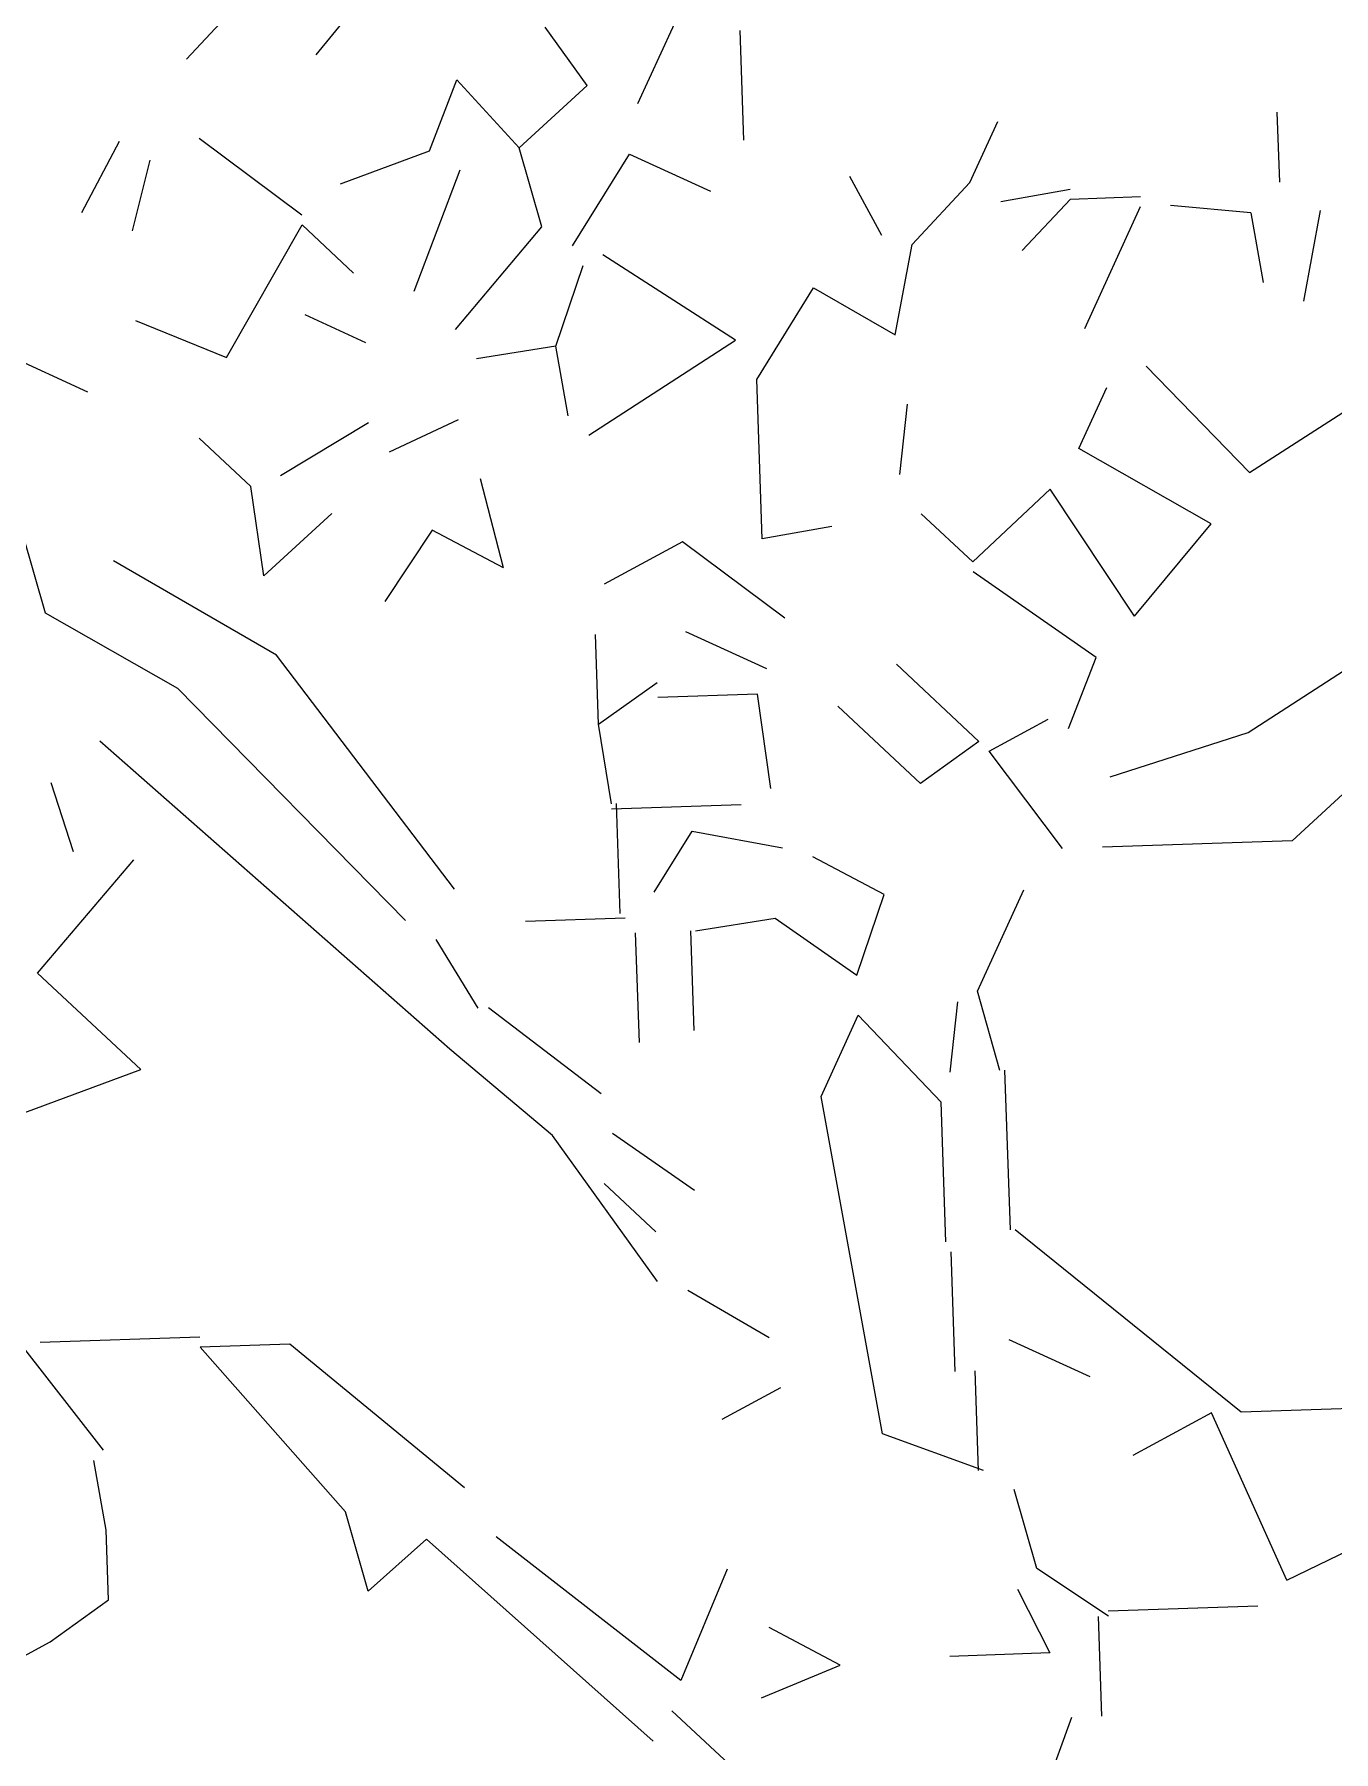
# Model space of a CAD drawing. Header units: inches. Extents: x -241 to -33, y 8 to 217.
# Drawn here: x -149.84 to -123.82, y 59.86 to 94.27 of the extents above; entities that cross this region are included whole.
import ezdxf

# ---------------------------------------------------------------- set-up
doc = ezdxf.new("R2010")
doc.units = ezdxf.units.IN
doc.header["$MEASUREMENT"] = 0
doc.layers.add('cben.net', color=7, linetype='Continuous')

# ---------------------------------------------------------------- blocks, each defined once
blk = doc.blocks.new('A$C18E60CC8')
at = {"layer": 'cben.net', "color": 3, "linetype": 'Continuous'}
for p, q in [((93.726, 85.646), (95.852, 87.918)), ((96.324, 85.734), (97.67, 87.382)), ((103.694, 86.783), (102.762, 84.752)), ((101.75, 85.117), (100.909, 86.288)), ((104.888, 84.023), (104.815, 86.221)), ((98.591, 83.809), (99.144, 85.228)), ((98.591, 83.809), (99.144, 85.228)), ((98.591, 83.809), (99.144, 85.228)), ((98.591, 83.809), (99.144, 85.228)), ((100.391, 83.871), (99.144, 85.228)), ((100.391, 83.871), (101.75, 85.117)), ((100.391, 83.871), (101.75, 85.117)), ((100.391, 83.871), (101.75, 85.117)), ((100.391, 83.871), (101.75, 85.117)), ((109.418, 83.176), (109.979, 84.393)), ((109.418, 83.176), (109.979, 84.393)), ((109.418, 83.176), (109.979, 84.393)), ((115.622, 83.183), (115.574, 84.584)), ((115.622, 83.183), (115.574, 84.584)), ((115.622, 83.183), (115.574, 84.584)), ((115.622, 83.183), (115.574, 84.584)), ((115.622, 83.183), (115.574, 84.584)), ((115.622, 83.183), (115.574, 84.584)), ((91.63, 82.575), (92.382, 84)), ((91.63, 82.575), (92.382, 84)), ((91.63, 82.575), (92.382, 84)), ((91.63, 82.575), (92.382, 84)), ((91.63, 82.575), (92.382, 84)), ((91.63, 82.575), (92.382, 84)), ((91.63, 82.575), (92.382, 84)), ((91.63, 82.575), (92.382, 84)), ((96.033, 82.522), (93.981, 84.053)), ((96.033, 82.522), (93.981, 84.053)), ((96.033, 82.522), (93.981, 84.053)), ((96.033, 82.522), (93.981, 84.053)), ((92.642, 82.207), (92.996, 83.621)), ((92.642, 82.207), (92.996, 83.621)), ((92.642, 82.207), (92.996, 83.621)), ((92.642, 82.207), (92.996, 83.621)), ((96.813, 83.148), (98.591, 83.809)), ((96.813, 83.148), (98.591, 83.809)), ((100.844, 82.284), (100.391, 83.871)), ((100.844, 82.284), (100.391, 83.871)), ((100.844, 82.284), (100.391, 83.871)), ((101.457, 81.905), (102.596, 83.743)), ((101.457, 81.905), (102.596, 83.743)), ((101.457, 81.905), (102.596, 83.743)), ((101.457, 81.905), (102.596, 83.743)), ((101.457, 81.905), (102.596, 83.743)), ((101.457, 81.905), (102.596, 83.743)), ((101.457, 81.905), (102.596, 83.743)), ((101.457, 81.905), (102.596, 83.743)), ((102.596, 83.743), (104.222, 83)), ((102.596, 83.743), (104.222, 83)), ((102.596, 83.743), (104.222, 83)), ((102.596, 83.743), (104.222, 83)), ((98.286, 80.999), (99.205, 83.43)), ((98.286, 80.999), (99.205, 83.43)), ((98.286, 80.999), (99.205, 83.43)), ((98.286, 80.999), (99.205, 83.43)), ((107.653, 82.114), (107.012, 83.293)), ((107.653, 82.114), (107.012, 83.293)), ((107.653, 82.114), (107.012, 83.293)), ((107.653, 82.114), (107.012, 83.293)), ((108.261, 81.934), (109.418, 83.176)), ((108.261, 81.934), (109.418, 83.176)), ((108.261, 81.934), (109.418, 83.176)), ((108.261, 81.934), (109.418, 83.176)), ((108.261, 81.934), (109.418, 83.176)), ((110.034, 82.795), (111.423, 83.042)), ((110.034, 82.795), (111.423, 83.042)), ((110.034, 82.795), (111.423, 83.042)), ((110.034, 82.795), (111.423, 83.042)), ((110.466, 81.81), (111.431, 82.842)), ((110.466, 81.81), (111.431, 82.842)), ((110.466, 81.81), (111.431, 82.842)), ((110.466, 81.81), (111.431, 82.842)), ((110.466, 81.81), (111.431, 82.842)), ((110.466, 81.81), (111.431, 82.842)), ((110.466, 81.81), (111.431, 82.842)), ((111.431, 82.842), (112.831, 82.89)), ((111.431, 82.842), (112.831, 82.89)), ((111.431, 82.842), (112.831, 82.89)), ((111.431, 82.842), (112.831, 82.89)), ((111.72, 80.25), (112.837, 82.69)), ((115.042, 82.564), (113.438, 82.711)), ((115.042, 82.564), (113.438, 82.711)), ((115.042, 82.564), (113.438, 82.711)), ((115.042, 82.564), (113.438, 82.711)), ((115.042, 82.564), (113.438, 82.711)), ((115.042, 82.564), (113.438, 82.711)), ((116.104, 80.799), (116.442, 82.612)), ((116.104, 80.799), (116.442, 82.612)), ((116.104, 80.799), (116.442, 82.612)), ((116.104, 80.799), (116.442, 82.612)), ((116.104, 80.799), (116.442, 82.612)), ((116.104, 80.799), (116.442, 82.612)), ((116.104, 80.799), (116.442, 82.612)), ((116.104, 80.799), (116.442, 82.612)), ((116.104, 80.799), (116.442, 82.612)), ((116.104, 80.799), (116.442, 82.612)), ((116.104, 80.799), (116.442, 82.612)), ((116.104, 80.799), (116.442, 82.612)), ((116.104, 80.799), (116.442, 82.612)), ((116.104, 80.799), (116.442, 82.612)), ((116.104, 80.799), (116.442, 82.612)), ((94.528, 79.669), (96.041, 82.322)), ((97.073, 81.357), (96.041, 82.322)), ((97.073, 81.357), (96.041, 82.322)), ((97.073, 81.357), (96.041, 82.322)), ((97.073, 81.357), (96.041, 82.322)), ((97.073, 81.357), (96.041, 82.322)), ((97.073, 81.357), (96.041, 82.322)), ((97.073, 81.357), (96.041, 82.322)), ((97.073, 81.357), (96.041, 82.322)), ((97.073, 81.357), (96.041, 82.322)), ((97.073, 81.357), (96.041, 82.322)), ((97.073, 81.357), (96.041, 82.322)), ((97.073, 81.357), (96.041, 82.322)), ((97.073, 81.357), (96.041, 82.322)), ((97.073, 81.357), (96.041, 82.322)), ((99.113, 80.226), (100.844, 82.284)), ((99.113, 80.226), (100.844, 82.284)), ((99.113, 80.226), (100.844, 82.284)), ((99.113, 80.226), (100.844, 82.284)), ((115.042, 82.564), (115.291, 81.171)), ((107.921, 80.121), (108.261, 81.934)), ((104.724, 80.013), (102.065, 81.725)), ((104.724, 80.013), (102.065, 81.725)), ((104.724, 80.013), (102.065, 81.725)), ((104.724, 80.013), (102.065, 81.725)), ((104.724, 80.013), (102.065, 81.725)), ((101.125, 79.893), (101.671, 81.511)), ((105.15, 79.228), (106.287, 81.066)), ((106.287, 81.066), (107.921, 80.121)), ((106.287, 81.066), (107.921, 80.121)), ((97.321, 79.964), (96.101, 80.522)), ((97.321, 79.964), (96.101, 80.522)), ((92.703, 80.409), (94.528, 79.669)), ((101.125, 79.893), (99.532, 79.638)), ((101.125, 79.893), (99.532, 79.638)), ((101.125, 79.893), (99.532, 79.638)), ((101.373, 78.501), (101.125, 79.893)), ((101.373, 78.501), (101.125, 79.893)), ((101.373, 78.501), (101.125, 79.893)), ((101.373, 78.501), (101.125, 79.893)), ((101.373, 78.501), (101.125, 79.893)), ((101.373, 78.501), (101.125, 79.893)), ((101.373, 78.501), (101.125, 79.893)), ((101.373, 78.501), (101.125, 79.893)), ((101.373, 78.501), (101.125, 79.893)), ((101.373, 78.501), (101.125, 79.893)), ((101.785, 78.113), (104.724, 80.013)), ((101.785, 78.113), (104.724, 80.013)), ((91.75, 78.975), (90.125, 79.72)), ((91.75, 78.975), (90.125, 79.72)), ((115.018, 77.36), (112.945, 79.492)), ((115.018, 77.36), (112.945, 79.492)), ((115.018, 77.36), (112.945, 79.492)), ((105.258, 76.031), (105.15, 79.228)), ((105.258, 76.031), (105.15, 79.228)), ((105.258, 76.031), (105.15, 79.228)), ((111.599, 77.844), (112.159, 79.065)), ((111.599, 77.844), (112.159, 79.065)), ((111.599, 77.844), (112.159, 79.065)), ((111.599, 77.844), (112.159, 79.065)), ((111.599, 77.844), (112.159, 79.065)), ((111.599, 77.844), (112.159, 79.065)), ((111.599, 77.844), (112.159, 79.065)), ((111.599, 77.844), (112.159, 79.065)), ((111.599, 77.844), (112.159, 79.065)), ((108.016, 77.324), (108.17, 78.73)), ((108.016, 77.324), (108.17, 78.73)), ((108.016, 77.324), (108.17, 78.73)), ((108.016, 77.324), (108.17, 78.73)), ((115.018, 77.36), (116.979, 78.627)), ((115.018, 77.36), (116.979, 78.627)), ((115.018, 77.36), (116.979, 78.627)), ((115.018, 77.36), (116.979, 78.627)), ((115.018, 77.36), (116.979, 78.627)), ((115.018, 77.36), (116.979, 78.627)), ((115.018, 77.36), (116.979, 78.627)), ((115.018, 77.36), (116.979, 78.627)), ((115.018, 77.36), (116.979, 78.627)), ((95.609, 77.303), (97.374, 78.365)), ((95.609, 77.303), (97.374, 78.365)), ((95.609, 77.303), (97.374, 78.365)), ((97.795, 77.78), (99.174, 78.426)), ((97.795, 77.78), (99.174, 78.426)), ((97.795, 77.78), (99.174, 78.426)), ((97.795, 77.78), (99.174, 78.426)), ((95.017, 77.084), (93.983, 78.051)), ((114.252, 76.335), (111.599, 77.844)), ((114.252, 76.335), (111.599, 77.844)), ((114.252, 76.335), (111.599, 77.844)), ((95.277, 75.293), (95.017, 77.084)), ((95.277, 75.293), (95.017, 77.084)), ((95.277, 75.293), (95.017, 77.084)), ((95.277, 75.293), (95.017, 77.084)), ((100.074, 75.454), (99.615, 77.239)), ((100.074, 75.454), (99.615, 77.239)), ((100.074, 75.454), (99.615, 77.239)), ((100.074, 75.454), (99.615, 77.239)), ((109.477, 75.571), (111.028, 77.027)), ((109.477, 75.571), (111.028, 77.027)), ((112.716, 74.482), (111.028, 77.027)), ((112.716, 74.482), (111.028, 77.027)), ((96.636, 76.54), (95.277, 75.293)), ((96.636, 76.54), (95.277, 75.293)), ((96.636, 76.54), (95.277, 75.293)), ((109.477, 75.571), (108.442, 76.538)), ((109.477, 75.571), (108.442, 76.538)), ((90.901, 74.546), (90.445, 76.13)), ((90.901, 74.546), (90.445, 76.13)), ((90.901, 74.546), (90.445, 76.13)), ((90.901, 74.546), (90.445, 76.13)), ((98.648, 76.207), (97.698, 74.775)), ((98.648, 76.207), (97.698, 74.775)), ((100.074, 75.454), (98.648, 76.207)), ((100.074, 75.454), (98.648, 76.207)), ((100.074, 75.454), (98.648, 76.207)), ((100.074, 75.454), (98.648, 76.207)), ((100.074, 75.454), (98.648, 76.207)), ((106.652, 76.278), (105.258, 76.031)), ((106.652, 76.278), (105.258, 76.031)), ((106.652, 76.278), (105.258, 76.031)), ((112.716, 74.482), (114.252, 76.335)), ((112.716, 74.482), (114.252, 76.335)), ((112.716, 74.482), (114.252, 76.335)), ((103.658, 75.976), (102.089, 75.123)), ((103.658, 75.976), (102.089, 75.123)), ((103.658, 75.976), (102.089, 75.123)), ((103.658, 75.976), (102.089, 75.123)), ((103.658, 75.976), (102.089, 75.123)), ((105.712, 74.445), (103.658, 75.976)), ((95.532, 73.7), (92.265, 75.591)), ((95.532, 73.7), (92.265, 75.591)), ((95.532, 73.7), (92.265, 75.591)), ((111.943, 73.654), (109.482, 75.374)), ((111.943, 73.654), (109.482, 75.374)), ((111.943, 73.654), (109.482, 75.374)), ((93.552, 73.033), (90.901, 74.546)), ((93.552, 73.033), (90.901, 74.546)), ((93.552, 73.033), (90.901, 74.546)), ((93.552, 73.033), (90.901, 74.546)), ((101.981, 72.318), (101.92, 74.117)), ((101.981, 72.318), (101.92, 74.117)), ((101.981, 72.318), (101.92, 74.117)), ((103.718, 74.178), (105.346, 73.433)), ((103.718, 74.178), (105.346, 73.433)), ((103.718, 74.178), (105.346, 73.433)), ((103.718, 74.178), (105.346, 73.433)), ((114.994, 72.156), (117.931, 74.057)), ((114.994, 72.156), (117.931, 74.057)), ((114.994, 72.156), (117.931, 74.057)), ((99.091, 69.018), (95.532, 73.7)), ((99.091, 69.018), (95.532, 73.7)), ((99.091, 69.018), (95.532, 73.7)), ((99.091, 69.018), (95.532, 73.7)), ((111.39, 72.235), (111.943, 73.654)), ((111.39, 72.235), (111.943, 73.654)), ((109.598, 71.975), (107.944, 73.521)), ((98.112, 68.384), (93.552, 73.033)), ((98.112, 68.384), (93.552, 73.033)), ((98.112, 68.384), (93.552, 73.033)), ((98.112, 68.384), (93.552, 73.033)), ((98.112, 68.384), (93.552, 73.033)), ((101.981, 72.318), (103.154, 73.156)), ((101.981, 72.318), (103.154, 73.156)), ((101.981, 72.318), (103.154, 73.156)), ((101.981, 72.318), (103.154, 73.156)), ((105.163, 72.925), (103.165, 72.858)), ((105.427, 71.032), (105.163, 72.925)), ((105.427, 71.032), (105.163, 72.925)), ((105.427, 71.032), (105.163, 72.925)), ((105.427, 71.032), (105.163, 72.925)), ((105.427, 71.032), (105.163, 72.925)), ((105.427, 71.032), (105.163, 72.925)), ((105.427, 71.032), (105.163, 72.925)), ((105.427, 71.032), (105.163, 72.925)), ((105.427, 71.032), (105.163, 72.925)), ((108.426, 71.135), (106.772, 72.68)), ((108.426, 71.135), (106.772, 72.68)), ((102.237, 70.724), (101.981, 72.318)), ((109.803, 71.781), (110.982, 72.42)), ((99, 65.812), (91.987, 71.981)), ((99, 65.812), (91.987, 71.981)), ((109.598, 71.975), (108.426, 71.135)), ((109.598, 71.975), (108.426, 71.135)), ((109.598, 71.975), (108.426, 71.135)), ((109.598, 71.975), (108.426, 71.135)), ((109.598, 71.975), (108.426, 71.135)), ((112.224, 71.263), (114.994, 72.156)), ((112.224, 71.263), (114.994, 72.156)), ((112.224, 71.263), (114.994, 72.156)), ((112.224, 71.263), (114.994, 72.156)), ((111.271, 69.829), (109.803, 71.781)), ((111.271, 69.829), (109.803, 71.781)), ((117.228, 71.232), (115.869, 69.985)), ((91.461, 69.761), (91.014, 71.147)), ((102.239, 70.626), (104.837, 70.712)), ((102.239, 70.626), (104.837, 70.712)), ((102.239, 70.626), (104.837, 70.712)), ((102.239, 70.626), (104.837, 70.712)), ((102.239, 70.626), (104.837, 70.712)), ((102.239, 70.626), (104.837, 70.712)), ((102.409, 68.529), (102.336, 70.728)), ((102.409, 68.529), (102.336, 70.728)), ((103.096, 68.954), (103.854, 70.179)), ((103.096, 68.954), (103.854, 70.179)), ((103.854, 70.179), (105.667, 69.84)), ((103.854, 70.179), (105.667, 69.84)), ((103.854, 70.179), (105.667, 69.84)), ((103.854, 70.179), (105.667, 69.84)), ((103.854, 70.179), (105.667, 69.84)), ((103.854, 70.179), (105.667, 69.84)), ((103.854, 70.179), (105.667, 69.84)), ((103.854, 70.179), (105.667, 69.84)), ((115.869, 69.985), (112.072, 69.857)), ((115.869, 69.985), (112.072, 69.857)), ((90.743, 67.335), (92.668, 69.602)), ((90.743, 67.335), (92.668, 69.602)), ((90.743, 67.335), (92.668, 69.602)), ((90.743, 67.335), (92.668, 69.602)), ((90.743, 67.335), (92.668, 69.602)), ((90.743, 67.335), (92.668, 69.602)), ((107.701, 68.908), (106.274, 69.661)), ((107.701, 68.908), (106.274, 69.661)), ((107.701, 68.908), (106.274, 69.661)), ((107.153, 67.289), (107.701, 68.908)), ((109.567, 66.969), (110.499, 69.001)), ((109.567, 66.969), (110.499, 69.001)), ((109.567, 66.969), (110.499, 69.001)), ((109.567, 66.969), (110.499, 69.001)), ((102.513, 68.434), (100.514, 68.366)), ((102.513, 68.434), (100.514, 68.366)), ((102.513, 68.434), (100.514, 68.366)), ((102.513, 68.434), (100.514, 68.366)), ((102.513, 68.434), (100.514, 68.366)), ((102.513, 68.434), (100.514, 68.366)), ((102.797, 65.94), (102.722, 68.141)), ((102.797, 65.94), (102.722, 68.141)), ((103.823, 68.177), (103.89, 66.18)), ((103.922, 68.181), (105.515, 68.434)), ((103.922, 68.181), (105.515, 68.434)), ((103.922, 68.181), (105.515, 68.434)), ((103.922, 68.181), (105.515, 68.434)), ((103.922, 68.181), (105.515, 68.434)), ((103.922, 68.181), (105.515, 68.434)), ((105.515, 68.434), (107.153, 67.289)), ((105.515, 68.434), (107.153, 67.289)), ((105.515, 68.434), (107.153, 67.289)), ((105.515, 68.434), (107.153, 67.289)), ((105.515, 68.434), (107.153, 67.289)), ((99.571, 66.632), (98.725, 68.005)), ((99.571, 66.632), (98.725, 68.005)), ((99.571, 66.632), (98.725, 68.005)), ((99.571, 66.632), (98.725, 68.005)), ((99.571, 66.632), (98.725, 68.005)), ((99.571, 66.632), (98.725, 68.005)), ((99.571, 66.632), (98.725, 68.005)), ((99.571, 66.632), (98.725, 68.005)), ((99.571, 66.632), (98.725, 68.005)), ((99.571, 66.632), (98.725, 68.005)), ((99.571, 66.632), (98.725, 68.005)), ((99.571, 66.632), (98.725, 68.005)), ((99.571, 66.632), (98.725, 68.005)), ((99.571, 66.632), (98.725, 68.005)), ((99.571, 66.632), (98.725, 68.005)), ((92.811, 65.403), (90.743, 67.335)), ((92.811, 65.403), (90.743, 67.335)), ((92.811, 65.403), (90.743, 67.335)), ((92.811, 65.403), (90.743, 67.335)), ((92.811, 65.403), (90.743, 67.335)), ((109.021, 65.35), (109.173, 66.757)), ((109.021, 65.35), (109.173, 66.757)), ((110.019, 65.383), (109.567, 66.969)), ((110.019, 65.383), (109.567, 66.969)), ((102.032, 64.915), (99.772, 66.639)), ((102.032, 64.915), (99.772, 66.639)), ((106.436, 64.863), (107.181, 66.489)), ((107.181, 66.489), (108.842, 64.744)), ((107.181, 66.489), (108.842, 64.744)), ((107.181, 66.489), (108.842, 64.744)), ((107.181, 66.489), (108.842, 64.744)), ((101.06, 64.081), (99, 65.812)), ((101.06, 64.081), (99, 65.812)), ((101.06, 64.081), (99, 65.812)), ((101.06, 64.081), (99, 65.812)), ((89.844, 64.303), (92.811, 65.403)), ((89.844, 64.303), (92.811, 65.403)), ((89.844, 64.303), (92.811, 65.403)), ((89.844, 64.303), (92.811, 65.403)), ((89.844, 64.303), (92.811, 65.403)), ((110.228, 62.19), (110.12, 65.387)), ((110.228, 62.19), (110.12, 65.387)), ((107.664, 58.101), (106.436, 64.863)), ((107.664, 58.101), (106.436, 64.863)), ((107.664, 58.101), (106.436, 64.863)), ((108.937, 61.946), (108.842, 64.744)), ((108.937, 61.946), (108.842, 64.744)), ((108.937, 61.946), (108.842, 64.744)), ((108.937, 61.946), (108.842, 64.744)), ((108.937, 61.946), (108.842, 64.744)), ((103.158, 61.152), (101.06, 64.081)), ((103.158, 61.152), (101.06, 64.081)), ((103.158, 61.152), (101.06, 64.081)), ((103.158, 61.152), (101.06, 64.081)), ((103.898, 62.977), (102.257, 64.122)), ((102.092, 63.115), (103.125, 62.15)), ((110.327, 62.194), (114.853, 58.542)), ((110.327, 62.194), (114.853, 58.542)), ((110.327, 62.194), (114.853, 58.542)), ((110.327, 62.194), (114.853, 58.542)), ((110.327, 62.194), (114.853, 58.542)), ((109.122, 59.352), (109.041, 61.749)), ((109.122, 59.352), (109.041, 61.749)), ((109.122, 59.352), (109.041, 61.749)), ((109.122, 59.352), (109.041, 61.749)), ((109.122, 59.352), (109.041, 61.749)), ((109.122, 59.352), (109.041, 61.749)), ((109.122, 59.352), (109.041, 61.749)), ((105.399, 60.026), (103.766, 60.972)), ((105.399, 60.026), (103.766, 60.972)), ((105.399, 60.026), (103.766, 60.972)), ((105.399, 60.026), (103.766, 60.972)), ((105.399, 60.026), (103.766, 60.972)), ((105.399, 60.026), (103.766, 60.972)), ((105.399, 60.026), (103.766, 60.972)), ((105.399, 60.026), (103.766, 60.972)), ((105.399, 60.026), (103.766, 60.972)), ((105.399, 60.026), (103.766, 60.972)), ((105.399, 60.026), (103.766, 60.972)), ((105.399, 60.026), (103.766, 60.972)), ((105.399, 60.026), (103.766, 60.972)), ((92.065, 57.773), (90.394, 59.919)), ((92.065, 57.773), (90.394, 59.919)), ((93.992, 60.04), (90.793, 59.932)), ((93.992, 60.04), (90.793, 59.932)), ((95.797, 59.901), (93.999, 59.841)), ((95.797, 59.901), (93.999, 59.841)), ((95.797, 59.901), (93.999, 59.841)), ((99.296, 57.017), (95.797, 59.901)), ((99.296, 57.017), (95.797, 59.901)), ((99.296, 57.017), (95.797, 59.901)), ((99.296, 57.017), (95.797, 59.901)), ((99.296, 57.017), (95.797, 59.901)), ((99.296, 57.017), (95.797, 59.901)), ((99.296, 57.017), (95.797, 59.901)), ((111.828, 59.242), (110.202, 59.987)), ((96.91, 56.537), (93.999, 59.841)), ((96.91, 56.537), (93.999, 59.841)), ((96.91, 56.537), (93.999, 59.841)), ((96.91, 56.537), (93.999, 59.841)), ((96.91, 56.537), (93.999, 59.841)), ((96.91, 56.537), (93.999, 59.841)), ((96.91, 56.537), (93.999, 59.841)), ((96.91, 56.537), (93.999, 59.841)), ((109.59, 57.365), (109.523, 59.365)), ((109.59, 57.365), (109.523, 59.365)), ((109.59, 57.365), (109.523, 59.365)), ((104.454, 58.394), (105.632, 59.031)), ((104.454, 58.394), (105.632, 59.031)), ((114.254, 58.522), (112.683, 57.671)), ((114.254, 58.522), (112.683, 57.671)), ((114.254, 58.522), (112.683, 57.671)), ((114.254, 58.522), (112.683, 57.671)), ((115.767, 55.173), (114.254, 58.522)), ((115.767, 55.173), (114.254, 58.522)), ((115.767, 55.173), (114.254, 58.522)), ((114.853, 58.542), (117.052, 58.618)), ((114.853, 58.542), (117.052, 58.618)), ((114.853, 58.542), (117.052, 58.618)), ((109.689, 57.369), (107.664, 58.101)), ((109.689, 57.369), (107.664, 58.101)), ((109.689, 57.369), (107.664, 58.101)), ((109.689, 57.369), (107.664, 58.101)), ((92.12, 56.175), (91.873, 57.567)), ((92.12, 56.175), (91.873, 57.567)), ((110.759, 55.404), (110.303, 56.99)), ((110.759, 55.404), (110.303, 56.99)), ((110.759, 55.404), (110.303, 56.99)), ((110.759, 55.404), (110.303, 56.99)), ((97.365, 54.952), (96.91, 56.537)), ((97.365, 54.952), (96.91, 56.537)), ((97.365, 54.952), (96.91, 56.537)), ((97.365, 54.952), (96.91, 56.537)), ((97.365, 54.952), (96.91, 56.537)), ((92.166, 54.776), (92.12, 56.175)), ((92.166, 54.776), (92.12, 56.175)), ((92.166, 54.776), (92.12, 56.175)), ((98.531, 55.992), (97.365, 54.952)), ((98.531, 55.992), (97.365, 54.952)), ((98.531, 55.992), (97.365, 54.952)), ((98.531, 55.992), (97.365, 54.952)), ((98.531, 55.992), (97.365, 54.952)), ((98.531, 55.992), (97.365, 54.952)), ((98.531, 55.992), (97.365, 54.952)), ((98.531, 55.992), (97.365, 54.952)), ((98.531, 55.992), (97.365, 54.952)), ((103.07, 51.942), (98.531, 55.992)), ((103.07, 51.942), (98.531, 55.992)), ((103.629, 53.163), (99.93, 56.038)), ((103.629, 53.163), (99.93, 56.038)), ((103.629, 53.163), (99.93, 56.038)), ((103.629, 53.163), (99.93, 56.038)), ((103.629, 53.163), (99.93, 56.038)), ((103.629, 53.163), (99.93, 56.038)), ((115.767, 55.173), (117.539, 56.032)), ((115.767, 55.173), (117.539, 56.032)), ((115.767, 55.173), (117.539, 56.032)), ((115.767, 55.173), (117.539, 56.032)), ((112.191, 54.452), (110.759, 55.404)), ((104.555, 55.393), (103.629, 53.163)), ((104.555, 55.393), (103.629, 53.163)), ((104.555, 55.393), (103.629, 53.163)), ((104.555, 55.393), (103.629, 53.163)), ((104.555, 55.393), (103.629, 53.163)), ((104.555, 55.393), (103.629, 53.163)), ((90.996, 53.936), (92.166, 54.776)), ((90.996, 53.936), (92.166, 54.776)), ((90.996, 53.936), (92.166, 54.776)), ((110.37, 54.992), (111.015, 53.712)), ((110.37, 54.992), (111.015, 53.712)), ((112.059, 52.447), (111.991, 54.445)), ((112.059, 52.447), (111.991, 54.445)), ((112.059, 52.447), (111.991, 54.445)), ((112.059, 52.447), (111.991, 54.445)), ((112.059, 52.447), (111.991, 54.445)), ((112.059, 52.447), (111.991, 54.445)), ((112.059, 52.447), (111.991, 54.445)), ((112.187, 54.553), (115.186, 54.653)), ((112.187, 54.553), (115.186, 54.653)), ((112.187, 54.553), (115.186, 54.653)), ((112.187, 54.553), (115.186, 54.653)), ((112.187, 54.553), (115.186, 54.653)), ((106.82, 53.47), (105.394, 54.223)), ((88.244, 52.443), (90.996, 53.936)), ((111.015, 53.712), (109.017, 53.644)), ((111.015, 53.712), (109.017, 53.644)), ((111.015, 53.712), (109.017, 53.644)), ((111.015, 53.712), (109.017, 53.644)), ((105.242, 52.815), (106.82, 53.47)), ((105.242, 52.815), (106.82, 53.47)), ((104.691, 51.398), (103.449, 52.555)), ((104.691, 51.398), (103.449, 52.555)), ((104.691, 51.398), (103.449, 52.555)), ((104.691, 51.398), (103.449, 52.555)), ((104.691, 51.398), (103.449, 52.555)), ((104.691, 51.398), (103.449, 52.555)), ((104.691, 51.398), (103.449, 52.555)), ((110.726, 50.4), (111.458, 52.427)), ((110.726, 50.4), (111.458, 52.427)), ((110.726, 50.4), (111.458, 52.427)), ((110.726, 50.4), (111.458, 52.427))]:
    blk.add_line(p, q, dxfattribs=at)

msp = doc.modelspace()

# ---------------------------------------------------------------- block references
at = {"layer": 'cben.net'}
msp.add_blockref('A$C18E60CC8', (-240.52, 8.124), dxfattribs=at)

doc.saveas('drawing.dxf')
